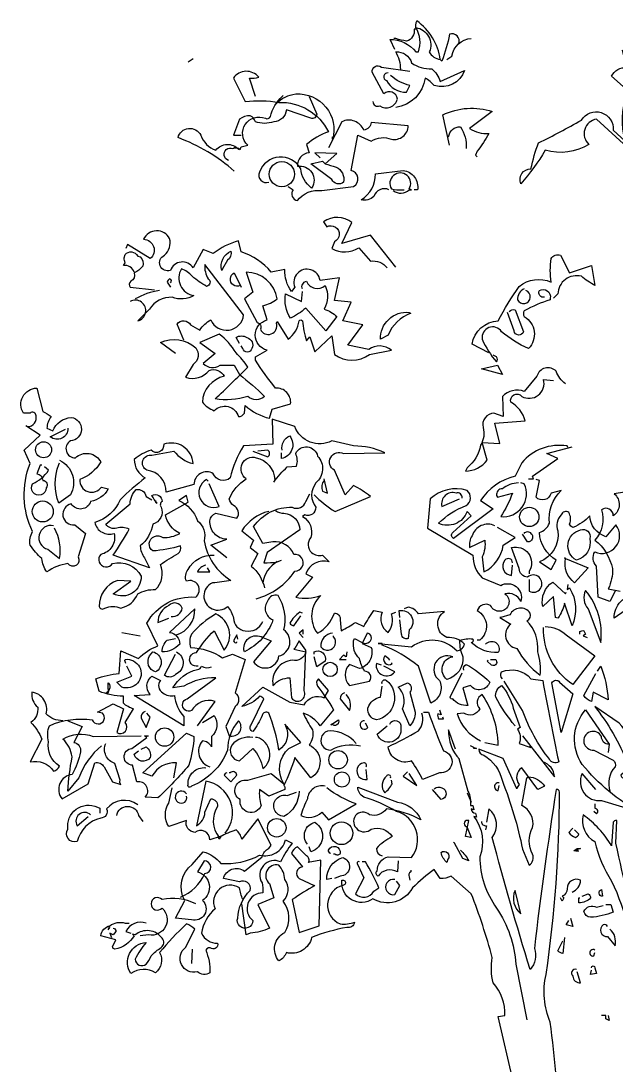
# Model space of a CAD drawing. Extents: x 41749 to 92598, y -24291 to 29432.
# Drawn here: x 80976.4 to 81150.6, y -23180.1 to -22874.3 of the extents above; entities that cross this region are included whole.
import ezdxf

# ---------------------------------------------------------------- set-up
doc = ezdxf.new("R2010")
doc.units = 0
doc.header["$MEASUREMENT"] = 0
doc.layers.get('0').update_dxf_attribs({"linetype": 'CONTINUOUS'})
doc.layers.add('SIVA', color=7, linetype='CONTINUOUS')

# ---------------------------------------------------------------- blocks, each defined once
blk = doc.blocks.new('agç2')
at = {"color": 0}
for points in [[(-9.861, 117.968), (-10.159, 118.625), (-10.219, 118.685, -0.240921), (-8.367, 117.789), (-8.187, 117.789, 0.236053), (-8.367, 119.522, -0.5), (-7.41, 117.789, 0.236053), (-6.633, 117.251, 0.211075), (-8.307, 120, 0.162277), (-8.367, 119.402), (-8.486, 119.402, -0.383194), (-9.024, 118.566, -0.056625), (-9.801, 118.745), (-9.92, 118.745)], [(-5.319, 118.386, 0.651581), (-5.976, 119.044, -0.045349), (-6.514, 117.131), (-6.633, 117.251)], [(7.231, 110.498), (4.482, 113.008, 0.636124), (3.944, 111.215, -0.212875), (0.837, 110.797, -0.040161), (-0.896, 108.406, -0.538727), (-0.179, 109.482, -0.038391), (0.359, 111.335, 0.023422), (3.406, 112.948, -0.778931), (5.677, 112.231), (6.514, 111.454, -0.14267), (6.633, 114.801), (7.231, 114.562), (5.558, 116.056, -0.349304), (6.633, 116.653), (6.335, 117.908), (8.964, 117.311, -0.186783), (10.04, 117.789), (9.263, 119.343), (8.367, 119.163), (8.008, 117.669)], [(-6.155, 117.251), (-5.797, 117.49, -0.365204), (-4.422, 118.745)], [(-9.442, 116.534, 0.143021), (-9.801, 117.789, -0.358047), (-8.665, 117.012, 0.172546), (-7.231, 116.594, -0.123093), (-6.633, 115.697), (-4.9, 116.474, -0.40274), (-7.052, 115.398, 0.082748), (-7.709, 115.936, -0.343094), (-9.801, 113.845)], [(-11.414, 114.263, 0.566177), (-10.936, 113.964, 0.534058), (-9.681, 114.442, 0.630219), (-10.637, 114.801), (-11.474, 116.355, -0.679398), (-10.817, 116.713), (-8.785, 116.414)], [(-19.781, 114.622), (-20.199, 115.936, 0.123093), (-19.542, 115.996, 0.499542), (-21.335, 115.936), (-20.498, 114.263, -0.074951), (-18.108, 114.203, -0.294968), (-14.582, 112.112, 0.096375), (-16.135, 111.215), (-15.956, 110.618, 0.398468), (-16.793, 109.661, -0.659393), (-15.777, 108.108, -0.217575), (-16.554, 109.482, 0.649521), (-19.482, 109.243, 0.661377), (-18.825, 108.526)], [(-10.339, 116.295, 0.926025), (-10.458, 115.757, 0.286789), (-9.024, 114.92), (-8.785, 115.398, -0.120178), (-10.159, 116.116)], [(-21.693, 110.08, -1.044418), (-21.394, 110.916, -0.323349), (-20.857, 110.857), (-20.797, 111.036), (-20.319, 111.155, -0.840088), (-19.064, 113.068, 0.4142), (-18.705, 113.187, -0.154678), (-17.869, 114.622), (-17.809, 114.681)], [(-15.956, 114.622), (-15.418, 113.367, -0.489075), (-15.837, 113.068), (-17.57, 113.665, -0.380188), (-18.466, 112.829, -0.181808), (-19.781, 112.829, 0.224854), (-20.139, 113.247, 0.162277), (-20.916, 113.008), (-21.335, 111.873), (-20.797, 111.873)], [(-18.108, 114.382), (-18.108, 114.203), (-18.108, 114.382), (-18.287, 114.143, -0.162277), (-16.912, 114.801, -0.516235), (-14.283, 111.574), (-14.283, 111.753)], [(-5.976, 111.155), (-6.454, 113.307, -0.198578), (-2.928, 113.546), (-4.542, 112.351, 0.173447), (-3.167, 111.992, -0.044205), (-4.004, 110.737), (-4.124, 110.438), (-4.004, 110.319)], [(-17.45, 108.227), (-17.092, 107.988, 0.54657), (-16.793, 107.211, -0.272095), (-15.06, 107.928), (-12.789, 108.227, 0.677032), (-12.968, 109.363), (-12.49, 111.873), (-11.534, 111.454, -0.248367), (-10.1, 111.574, 0.452606), (-8.904, 112.53), (-11.534, 112.769, -0.333328), (-12.072, 112.231, 0.430618), (-13.625, 112.829), (-14.582, 110.976)], [(-21.275, 109.303, 0.094757), (-25.279, 111.693, -0.699951), (-23.665, 111.873, 0.222214), (-22.59, 110.797, -0.480621), (-20.976, 110.857), (-20.916, 110.916)], [(-6.036, 111.753, -0.388977), (-5.199, 112.47, -0.162277), (-4.781, 110.916)], [(-14.821, 109.841, 0.021729), (-14.044, 109.602, -0.356949), (-13.506, 108.526, -0.482147), (-14.343, 108.705), (-15.837, 109.841), (-15, 110.02), (-14.821, 109.841)], [(-10.279, 107.988, 0.453766), (-11.355, 107.51, -0.265564), (-12.251, 107.271, 0.264557), (-11.235, 109.124), (-9.263, 109.363, -0.415939), (-8.247, 107.988), (-8.486, 107.988)], [(-9.98, 107.928, 0.366302), (-8.845, 107.988), (-8.665, 107.988), (-8.845, 108.048, 1.810471), (-10.1, 108.048, 0.099014), (-9.323, 107.988), (-9.203, 107.988)], [(-9.801, 102.49), (-11.594, 104.761), (-13.625, 104.163), (-12.908, 105.657, 0.323273), (-14.94, 105.717), (-14.701, 105.359, -1.034378), (-14.163, 104.283), (-14.343, 103.805, 0.280991), (-12.43, 103.865), (-11.594, 102.908, -0.26123), (-10.398, 102.43)], [(-25.458, 96.335), (-26.534, 97.112, -0.294098), (-24.024, 96.753, -0.441696), (-24.203, 95.558), (-24.741, 94.661, 0.332855), (-23.068, 95.139, -0.375732), (-21.992, 94.721, 0.339447), (-23.546, 92.869, 0.128281), (-22.709, 92.271, -0.578079), (-20.976, 91.853, 0.276978), (-20.558, 92.092), (-20.498, 92.629, 0.124008), (-18.765, 91.733), (-18.586, 92.39), (-17.271, 92.749, 0.463104), (-18.347, 93.884, -0.025284), (-19.781, 95.857), (-19.781, 96.096), (-18.944, 96.574, -0.779266), (-18.944, 98.725), (-19.243, 99.741, 0.118973), (-18.227, 100.219, 0.363647), (-20.438, 102.131), (-19.96, 100.697), (-20.558, 100.219), (-19.661, 98.546, -0.5), (-19.422, 98.068, 0.970154), (-18.287, 98.486), (-18.227, 98.606), (-17.45, 97.351, 0.208466), (-16.673, 98.665, -0.5), (-16.434, 98.665, 0.056854), (-16.135, 97.231), (-15.896, 97.53), (-15.538, 96.454), (-14.343, 97.59), (-14.163, 96.275, 0.333328), (-11.653, 96.275), (-10.1, 96.574, 0.334427), (-11.713, 96.633), (-13.207, 96.932), (-12.131, 98.367), (-13.566, 98.665), (-12.968, 99.98), (-14.163, 100.1), (-13.805, 101.713), (-15.179, 101.534, 1.125015), (-16.972, 101.056), (-17.211, 100.757, -0.162277), (-17.689, 102.311), (-18.645, 102.131, 0.14122), (-20.797, 103.566), (-20.976, 104.343, 0.106674), (-22.769, 103.446), (-23.486, 103.745), (-24.203, 102.43, 0.62291), (-25.817, 102.251, -0.972748), (-26.235, 103.327, 0.276978), (-25.876, 104.522, 0.613373), (-27.729, 104.462, -0.688248), (-27.251, 103.088), (-28.865, 104.104), (-28.984, 103.805)], [(-28.386, 102.131, 0.326447), (-29.163, 102.61), (-29.044, 102.789, -0.099014), (-29.104, 103.147), (-29.044, 103.386, -0.522827), (-28.147, 103.267), (-27.968, 103.207, -0.276978), (-27.789, 102.55, -0.123093), (-28.386, 102.072, -0.350769), (-28.625, 101.474, 0.4142), (-28.685, 101.056), (-26.952, 100.876)], [(-22.112, 102.371), (-22.171, 102.251, -0.369919), (-21.514, 103.625, -0.265564), (-21.753, 102.968), (-22.112, 102.371)], [(-3.167, 96.394), (-4.363, 96.992, -0.357925), (-2.51, 98.665, -0.02861), (-1.016, 101.116, -0.284912), (1.255, 101.414, -0.072906), (1.255, 103.088, -0.350769), (1.912, 103.327), (2.57, 102.072), (4.124, 102.61), (4.363, 101.175, -0.042465), (3.406, 101.833, 0.482147), (1.733, 100.578), (1.434, 100.279)], [(-24.861, 97.291), (-25.339, 98.426, -0.563461), (-24.382, 98.367), (-23.725, 98.008, -0.132751), (-22.948, 98.725, 0.770752), (-20.618, 99.084), (-23.367, 102.669, 0.176163), (-23.127, 101.653, -0.659393), (-23.247, 101.116, -0.051254), (-24.263, 101.833, 0.123093), (-25.04, 102.371, 0.535172), (-24.143, 100.458, -0.225418), (-25.697, 100.339, 0.260452), (-27.311, 99.502), (-28.147, 98.665, 1.152542), (-28.685, 100.04)], [(-20.857, 101.175, -1), (-21.275, 102.072), (-20.797, 101.056)], [(-25.817, 101.355, 0.618027), (-25.876, 101.653, 0.162277), (-26.056, 101.414), (-25.817, 101.056)], [(-16.434, 100.936, -0.480621), (-16.135, 101.474, 0.516449), (-14.821, 101.175, -0.249695), (-14.88, 99.502, -0.105927), (-13.984, 98.964), (-14.761, 97.948), (-16.195, 99.562, -0.054871), (-17.271, 98.845, -0.192581), (-17.629, 100.578), (-16.494, 100.04), (-16.434, 100.757)], [(-26.594, 100.817, 0.093063), (-28.327, 100.219)], [(0.777, 100.339, -0.618027), (0.418, 100.817, -0.649872), (1.195, 100.279), (1.195, 100.159, 0.048447), (-0.657, 99.382, 0.291199), (-0.657, 98.964, -0.493149), (-0.359, 96.693, -0.073044), (-2.271, 97.888, 0.819794), (-3.645, 97.351, 0.07692), (-2.629, 95.737, 0.333328), (-2.629, 96.096), (-2.869, 96.215)], [(-0.657, 100.936, 0.326447), (-1.135, 100.159, 1.475342), (-0.538, 100.817)], [(-8.785, 99.203), (-8.725, 99.203, 0.20787), (-10.339, 97.649), (-10.876, 97.351, -0.455139), (-8.845, 99.263), (-8.785, 99.203)], [(-1.733, 99.323, -0.302765), (-1.315, 99.442), (-0.717, 97.888, -0.816528), (-1.375, 97.948), (-1.853, 99.263)], [(-20.916, 94.841, -0.033035), (-19.124, 93.287, -0.399994), (-20.319, 93.287, -0.122452), (-22.649, 93.108, 0.012192), (-20.319, 95.378, 0.056335), (-21.155, 96.394, 0.100357), (-22.351, 97.709), (-23.725, 97.112), (-22.649, 96.335), (-23.486, 95.618, 0.349121), (-22.291, 95.498), (-21.275, 95.498), (-20.916, 94.841)], [(-20.916, 97.052), (-21.155, 97.47, -0.309357), (-20.378, 97.47, -0.468369), (-20.02, 96.693, -0.763794), (-20.677, 96.693), (-20.797, 96.873)], [(2.271, 94.183, -0.140045), (1.614, 95.08, 0.57489), (0.239, 94.721), (-0.657, 93.645, 0.29335), (-2.211, 93.287), (-2.151, 91.853), (-2.809, 92.092, 0.477875), (-3.586, 91.076, -0.21463), (-3.765, 89.821, -0.178345), (-4.721, 88.207), (-4.841, 87.968, 0.217789), (-3.287, 88.745), (-3.645, 90), (-2.39, 89.94), (-2.749, 91.375), (-0.598, 91.554, 0.213028), (-1.614, 92.869, -0.817993), (-0.837, 93.287, 0.658905), (0.717, 94.482), (1.434, 94.422)], [(-35.976, 91.135, 0.475967), (-35.378, 91.912, 0.663971), (-35.797, 92.092), (-36.275, 92.092, -0.578598), (-35.319, 93.884), (-34.9, 92.211, -0.062256), (-34.303, 91.853, 0.15036), (-34.602, 91.016), (-34.183, 90.837, -0.28447), (-32.869, 91.793, -0.892212), (-32.928, 90.12, 0.789642), (-32.57, 88.924, -0.497391), (-30.777, 88.625, -0.176483), (-32.271, 87.371, 0.748825), (-30.717, 86.833), (-30.239, 86.713, -0.225281), (-31.494, 85.817, -0.647598), (-32.869, 85.637, 0.955292), (-32.629, 84.143), (-31.853, 83.546), (-32.39, 81.873, -1), (-33.108, 81.394, 0.125122), (-34.602, 80.797, -0.137939), (-34.96, 81.753, -0.062256), (-35.797, 82.709, -0.18132), (-35.618, 83.665, -0.210037), (-35.797, 88.506), (-36.215, 89.462), (-35.08, 90.538), (-36.096, 91.195)], [(-15.598, 86.295, 0.068298), (-14.104, 85.1), (-11.594, 86.175, 0.035156), (-12.789, 86.952), (-13.386, 86.295), (-14.163, 88.028, -0.984375), (-13.506, 89.223), (-10.578, 89.283, 0.108856), (-12.789, 89.761), (-14.343, 90.12, -0.448303), (-16.972, 91.135), (-18.586, 91.673), (-18.526, 89.88), (-20.618, 89.761, 0.080551), (-21.574, 87.49, -0.524551), (-22.769, 87.789, 0.59317), (-24.143, 87.012), (-26.116, 86.474, 0.390503), (-27.49, 88.028, -0.868866), (-27.131, 89.104), (-25.578, 89.402, 0.173203), (-24.203, 88.506, 0.499069), (-26.295, 89.88, -0.72995), (-27.191, 89.462, 0.115616), (-28.386, 88.805, 0.276978), (-27.61, 87.49, 0.033035), (-29.402, 85.936, -0.228363), (-31.195, 84.323, 0.456192), (-29.821, 83.546, -0.433426), (-30.777, 82.052, 1.078903), (-29.94, 81.394, -0.36409), (-27.908, 80.498, -0.580322), (-29.88, 79.243), (-28.625, 80.139), (-29.582, 80.199, 0.321106), (-30.896, 78.347, 0.566177), (-30.478, 78.227, -0.211075), (-29.343, 78.227, 0.243835), (-28.147, 79.243, -0.145935), (-26.892, 79.542, 0.321701), (-26.534, 81.335, -0.013153), (-25.279, 82.112, 0.333328), (-25.1, 82.649, -0.053406), (-27.072, 82.291, -1.029831), (-26.355, 83.247, 0.141342), (-25.159, 83.546, -0.23027), (-26.175, 84.861), (-24.562, 85.757), (-24.681, 86.235), (-25.219, 85.876, -0.215332), (-23.904, 84.442, -0.302765), (-23.426, 83.008, 0.214661), (-21.514, 80.199, -0.032745), (-22.829, 80.02, 1.185196), (-21.753, 78.347, -0.115112), (-21.335, 77.51, 0.379791), (-20.498, 76.614, 0.362045), (-19.243, 77.271)], [(-33.108, 91.016, -0.637756), (-34.363, 90.418), (-33.287, 90.956)], [(-17.869, 89.462, -0.350769), (-17.331, 90.478, -0.561172), (-17.928, 88.865), (-17.928, 89.283)], [(-21.813, 81.813), (-22.948, 82.709), (-21.813, 83.127, -0.43013), (-23.008, 84.442, -0.263626), (-22.59, 84.98), (-21.096, 84.622, 0.489075), (-21.335, 85.518, -0.178345), (-21.633, 85.996, -0.14975), (-20.438, 87.43, -0.856918), (-19.721, 88.924, -0.338852), (-18.406, 87.371), (-18.466, 87.191, -0.055374), (-17.51, 88.267), (-16.853, 88.327, 0.195877), (-16.912, 89.223, -0.724503), (-15.359, 89.044, -0.43483), (-15.478, 87.131, 0.345184), (-15.478, 85.398, -0.544022), (-16.255, 84.861), (-16.434, 84.741, -0.362045), (-15.837, 83.247, 0.396576), (-15.777, 82.171, 0.236053), (-15, 81.992), (-14.522, 81.514, 0.401123), (-16.195, 80.677), (-15.717, 80.438), (-16.912, 79.004, 0.137604), (-15.12, 79.124, 0.396027), (-15.359, 76.434, 0.180374), (-14.163, 77.869, -0.463791), (-13.745, 77.39), (-13.685, 76.614, 0.051575), (-12.669, 77.211), (-12.072, 76.912, -0.023788), (-11.355, 78.048), (-10.757, 77.928, 0.368179), (-10.339, 76.494, 0.264557), (-10.1, 77.809), (-9.801, 77.928)], [(-19.96, 89.402), (-18.884, 88.984, 0.5), (-18.884, 89.462), (-19.602, 89.402)], [(2.45, 89.641), (2.39, 89.761, 0.262833), (-0.837, 88.566), (-1.315, 87.61, 0.194489), (-3.765, 85.876), (-2.869, 85.279), (-5.677, 83.187, -0.535172), (-5.737, 83.606), (-4.422, 84.801), (-4.721, 85.1, -0.445358), (-6.753, 84.263, -0.112671), (-4.781, 85.518, 0.498764), (-4.721, 86.594, 0.269211), (-7.351, 85.996), (-7.53, 83.904), (-4.303, 81.992, 0.212448), (-3.645, 80.378), (-2.331, 79.841, -0.669449), (-0.896, 78.705, 0.362045), (-2.032, 79.243, -1.319412), (-3.048, 78.406, 0.480621), (-4.004, 78.048, -0.538818), (-3.825, 75.956), (-4.004, 75.956)], [(-33.705, 88.745, -0.432632), (-32.928, 86.295), (-33.765, 85.697, -0.173904), (-33.765, 88.446), (-33.705, 88.566)], [(-34.96, 88.386), (-35.08, 88.386), (-35.319, 87.789, -0.38205), (-34.9, 87.311, -0.618027), (-34.661, 86.773, -1.341293), (-35.618, 87.072, 0.132751), (-34.482, 88.028), (-34.781, 88.267)], [(-23.127, 87.251), (-23.247, 87.371, 0.940445), (-22.351, 85.458), (-23.068, 87.072)], [(-14.88, 87.311, 0.292984), (-15, 86.534), (-14.641, 86.414), (-14.88, 87.43)], [(-1.076, 87.131, 0.162277), (-2.211, 86.713, 0.463791), (-2.629, 86.235), (-2.57, 86.116), (-1.494, 86.414, -0.058853), (-2.331, 84.741, 0.588898), (-0.657, 87.072), (-0.896, 87.131)], [(5.797, 79.422), (5.438, 78.705), (4.602, 79.004), (4.482, 81.215, -0.355026), (4.363, 82.231, 0.788391), (5.857, 84.143), (5.139, 83.307, -0.312881), (4.004, 84.801, -0.116058), (2.809, 83.964, -0.265564), (2.57, 84.203, 0.226822), (2.51, 85.04, 0.49527), (1.972, 84.861, 0.295303), (1.733, 83.725, -0.346893), (0.418, 81.514), (1.255, 80.976), (1.614, 81.633, -0.244461), (0.418, 83.606, 0.215332), (1.135, 84.263, -0.236053), (1.972, 86.594), (1.255, 86.414, -0.59729), (0.179, 86.116), (0.418, 87.311), (0.179, 87.371)], [(-26.892, 85.876), (-26.892, 85.757), (-26.773, 85.697, -0.051575), (-27.131, 86.235, -0.580322), (-26.414, 85.817, 0.442368), (-26.474, 85.398, -0.445358), (-27.072, 84.203, -0.177689), (-27.968, 82.649, 0.15036), (-27.669, 81.813), (-27.311, 81.096), (-29.88, 81.992, 0.019806), (-28.745, 83.845, 0.195877), (-29.641, 83.904, -0.32045), (-30.418, 84.203), (-28.685, 85.637, -0.171616), (-28.267, 86.653, -0.427887), (-27.55, 86.175), (-27.131, 85.936)], [(-19.721, 78.884, 0.179703), (-16.972, 80.857, 1.048752), (-17.032, 82.052, 0.319077), (-18.526, 82.948), (-19.243, 82.829), (-19.9, 84.024, -0.261322), (-17.151, 85.398, 0.45993), (-16.195, 85.817), (-15.896, 86.355)], [(-5.08, 86.056, 0.541687), (-5.498, 86.414, 0.576218), (-6.514, 85.458), (-5.259, 85.996)], [(12.49, 81.454, -0.149368), (13.028, 82.59, 0.589905), (11.713, 83.606), (11.594, 83.964, 0.490158), (10.279, 83.187, -1.060547), (9.801, 84.263, 0.776093), (10.219, 85.697, 0.142365), (8.008, 84.681), (7.47, 85.398), (7.948, 86.713), (5.737, 86.355, -0.50354), (5.677, 84.801, 0.628937), (4.841, 85.219, -0.265564), (4.363, 83.068, -0.169571), (5.618, 81.036, -0.119873), (5.319, 79.602), (6.155, 79.422)], [(-18.825, 85.1, 0.203552), (-20.737, 83.725), (-19.9, 83.068), (-20.139, 82.53), (-19.602, 82.112), (-20.08, 81.215, -0.169113), (-19.124, 79.661)], [(-18.347, 85.159, 0.15036), (-17.749, 84.98, -0.384125), (-16.614, 83.785), (-18.944, 82.171), (-19.183, 81.454, 0.045349), (-18.227, 81.514), (-17.928, 81.633)], [(-34.124, 84.084, 0.975662), (-34.542, 82.41), (-33.705, 81.753, 0.17128), (-34.064, 83.904)], [(-2.749, 84.084, 0.456619), (-4.363, 83.367, 0.205246), (-4.542, 82.53), (-3.466, 83.068, -0.146759), (-3.645, 81.873), (-3.526, 80.797, 0.245285), (-2.151, 82.709), (-1.315, 83.247), (-2.57, 83.964)], [(7.769, 53.845, -0.014694), (5.857, 61.494), (5.916, 63.108, 0.4142), (5.677, 62.988), (5.558, 61.315, 0.101822), (3.526, 63.526, 0.33992), (4.363, 61.614, 0.085938), (5.558, 58.805, -0.100525), (7.231, 51.932, -0.35463)], [(1.853, 41.116, 0.021927), (1.195, 48.765, -0.158203), (0.896, 52.171, 0.03566), (1.853, 65.139, 0.4142), (1.614, 65.319, 0.009659), (0.06, 54.024, -0.276978), (-0.239, 52.53, -0.010941), (-2.928, 61.912, 0.406937), (-3.167, 63.944), (-3.347, 62.988)], [(-0.657, 83.546, -0.5), (-0.179, 83.546, -0.582718), (-0.299, 82.948), (-0.418, 82.948), (-0.777, 83.486)], [(3.347, 83.785, -0.630219), (4.004, 83.187, -0.40654), (3.048, 81.633, -0.689621), (3.347, 83.785)], [(-0.299, 80.259), (-0.299, 79.422, 1.877945), (-0.418, 80.438, -0.4142), (-1.016, 81.036), (-1.554, 82.53, -0.674286), (-0.299, 80.857), (-0.299, 80.677)], [(-33.466, 70.219, -0.206955), (-34.661, 70.697, 0.457672), (-35.677, 72.251, 0.243301), (-35.259, 71.175, -0.282349), (-35.737, 70.1, -0.081024), (-34.96, 68.904), (-35.797, 67.291, -0.303375), (-34.124, 66.633, 0.224854), (-33.705, 66.992, -0.311218), (-34.482, 68.725, -0.155243), (-34.422, 69.861, -0.142853), (-31.375, 70.279, 1.280762), (-30.657, 70.757), (-31.016, 70.817), (-29.88, 71.414), (-29.163, 71.056), (-29.641, 69.382, 0.904984), (-29.044, 70.1), (-28.446, 71.056, -0.135742), (-29.163, 71.474), (-29.163, 71.952, -0.08728), (-30.896, 72.311), (-31.135, 73.207, -0.068298), (-29.462, 73.566), (-29.343, 75.179), (-28.088, 74.641, -0.111496), (-26.713, 75.538), (-27.49, 77.151, -0.299683), (-24.024, 79.004, 0.876053), (-24.681, 80.139, -0.268112), (-24.562, 80.976, -0.290573), (-22.709, 81.992)], [(-1.494, 81.454, 0.741867), (-2.032, 81.633, 0.6409), (-1.554, 80.558), (-1.494, 81.275)], [(2.271, 81.753), (3.884, 81.096), (2.928, 80.02, -0.284134), (2.271, 81.753), (2.211, 81.813), (2.271, 81.753)], [(-23.307, 81.275, 0.25296), (-23.904, 80.797), (-23.008, 80.797), (-23.187, 81.096)], [(-18.287, 81.574), (-18.227, 81.514, 0.247803), (-19.243, 80.02)], [(2.45, 79.9), (2.39, 79.542), (2.57, 79.661, -0.242218), (2.749, 76.972), (2.211, 78.586, -0.092926), (1.733, 77.51), (1.554, 77.57), (1.434, 79.064), (0.657, 78.347, -0.309006), (1.375, 80.08), (2.271, 79.243), (2.331, 79.363)], [(-19.243, 76.135), (-18.645, 75.896), (-19.9, 74.402, 0.693726), (-18.108, 74.821, 0.640244), (-17.749, 76.673, 0.209961), (-18.167, 79.124, 0.4142), (-18.884, 78.765, 0.502121), (-18.526, 77.39, -0.199463), (-20.558, 75.12, -0.690872), (-19.243, 76.135)], [(3.705, 79.482, 0.305054), (3.884, 78.167), (4.781, 75.777, 0.208984), (3.705, 79.482)], [(6.873, 78.167), (6.753, 78.108), (6.873, 78.108), (6.873, 77.749, 0.099014), (6.514, 78.048), (5.737, 77.51, -0.428558), (7.41, 79.183, -0.211655), (6.873, 78.167)], [(-25.757, 77.629, 0.403595), (-24.98, 78.227, 0.566177), (-25.936, 78.406, 0.2939), (-26.713, 77.211), (-25.936, 77.51)], [(-25.398, 76.315, 0.335266), (-24.084, 78.167), (-25.876, 76.494, -0.380188), (-25.159, 75.657, -0.218826), (-26.414, 75.12, -0.173203), (-26.056, 75.956), (-25.458, 76.076)], [(-3.406, 75.657, -0.923187), (-2.51, 75.06, -0.205933), (-4.422, 75.777, 0.618027), (-4.303, 76.016, 0.123093), (-5.259, 75.896, 0.111496), (-5.02, 74.761, -0.361099), (-6.155, 73.147, -0.656662), (-5.737, 74.761, 0.887543), (-6.693, 73.088, -0.427811), (-7.291, 71.474), (-8.187, 74.104, 0.077148), (-10.757, 75.598), (-10.757, 75.717), (-11.056, 75.717), (-8.665, 75.478, -0.386002), (-5.438, 75.179, 0.310577), (-4.9, 75.657, 0.21463), (-6.155, 76.135, -0.608597), (-6.335, 77.988), (-8.187, 77.809, 0.236053), (-8.904, 78.287), (-9.203, 78.167)], [(-9.502, 77.57), (-9.562, 78.048, -0.775711), (-8.845, 76.673), (-8.904, 76.076, -0.566177), (-9.382, 76.375), (-9.502, 77.39)], [(-2.331, 77.57), (-2.39, 77.57), (-1.614, 77.092, 0.643906), (-1.195, 75.359, 0.101837), (0.478, 73.446, 0.105927), (0.299, 75.12, 0.22554), (-0.478, 77.331, 0.4142), (-0.239, 77.869, 0.580322), (-1.673, 77.749), (-2.331, 77.57)], [(-23.845, 74.104, -1.144211), (-23.964, 75.06, -0.070038), (-22.709, 76.614), (-21.992, 75.239, 0.501633), (-22.59, 77.809, 0.085571), (-24.323, 76.375, 0.186783), (-24.382, 75.418, -0.14386), (-22.112, 74.701), (-21.394, 74.94), (-20.498, 74.582), (-21.215, 72.191, -0.506302), (-21.215, 71.235), (-21.873, 69.801), (-21.633, 69.143, 0.762985), (-20.976, 70.219, 0.185364), (-21.753, 68.127, -0.20929), (-24.323, 65.558, -1), (-24.562, 65.677, -0.463791), (-23.307, 66.873)], [(-16.434, 77.869), (-16.614, 77.928, 0.132751), (-17.331, 77.151, 0.236053), (-17.032, 76.972), (-16.554, 77.689)], [(0.837, 76.912, -0.195694), (2.331, 76.315), (4.363, 74.821), (2.809, 72.789, -0.258652), (0.717, 76.853)], [(3.287, 76.375), (3.287, 76.554, -0.236053), (3.586, 76.614), (3.705, 76.375), (3.526, 76.255), (3.825, 76.135)], [(-21.036, 76.016), (-21.096, 76.315), (-21.335, 75.896, 0.4142), (-21.096, 75.777), (-21.096, 75.837)], [(-16.972, 75.359), (-17.032, 75.299), (-16.195, 75.12, -0.422256), (-17.151, 74.522, 0.445663), (-18.526, 72.729, -0.209656), (-17.331, 73.267), (-17.211, 71.833, 0.945984), (-16.315, 72.371), (-16.195, 75.239), (-16.673, 75.896), (-16.972, 75.359)], [(-14.283, 76.434, 0.437042), (-15.12, 75.478, 1.073196), (-14.223, 76.195), (-14.223, 76.255)], [(-12.191, 75.777, 0.323349), (-11.653, 75.837, 0.697281), (-11.833, 76.434), (-12.191, 75.717), (-11.534, 75.418, -0.421158), (-12.371, 73.924), (-13.088, 74.223, 0.400543), (-13.088, 72.729), (-11.653, 73.028, 0.60791), (-12.012, 73.745, -0.092926), (-12.371, 74.641, -0.257919), (-12.789, 75.896), (-12.729, 76.076), (-12.191, 75.777)], [(-27.072, 75.12, -0.701004), (-26.892, 73.685, -0.468369), (-27.311, 74.821), (-27.072, 75.12)], [(-25.398, 75.12, -0.632828), (-25.458, 73.506, -0.388977), (-26.235, 73.446), (-25.458, 74.94)], [(-15.598, 74.94), (-15.598, 75.12, -0.669312), (-14.821, 74.462), (-15.418, 74.044), (-15.598, 74.761)], [(-28.984, 74.283, -0.236053), (-29.044, 74.582, -1.2724), (-29.283, 72.61), (-29.641, 72.968), (-28.566, 73.386), (-28.924, 74.104)], [(-10.219, 74.522, 0.099014), (-10.578, 74.821, 0.895035), (-10.04, 74.283), (-10.1, 74.343)], [(-3.048, 74.582), (-2.689, 74.582, -0.236053), (-2.629, 74.283, -0.4142), (-2.988, 74.163), (-3.287, 74.462), (-3.227, 74.522)], [(-23.904, 69.861), (-22.649, 71.594, 0.345856), (-24.323, 70.936, -1.086792), (-24.622, 71.773), (-22.59, 73.267, 0.147873), (-24.861, 72.669), (-25.637, 72.55, -0.205246), (-23.904, 73.865, 0.343094), (-23.606, 74.104, 0.248367), (-22.888, 74.044)], [(-10.817, 74.163), (-11.175, 74.283, 0.784103), (-9.861, 73.685), (-10.637, 74.104)], [(-4.96, 73.805, -0.4142), (-4.781, 74.223, -0.068741), (-3.108, 72.968, -0.613083), (-4.482, 72.729), (-5.02, 72.55), (-4.661, 71.295, -0.248093), (-5.737, 71.773, -0.618027), (-5.916, 71.892), (-5.08, 73.625)], [(-2.211, 73.207, -0.369919), (-2.271, 73.685, -0.322647), (-0.179, 73.207), (0.657, 73.088, 0.00798), (1.793, 67.291, -0.4142), (1.135, 67.47, -0.077515), (-0.777, 70.936), (-2.092, 73.028)], [(4.542, 73.745), (4.781, 74.104, -0.071396), (5.319, 71.713), (4.243, 72.251), (4.124, 71.594, -0.236053), (3.586, 72.012), (4.422, 73.566)], [(-30.179, 72.43), (-30.299, 72.131), (-30.359, 72.251, 0.618027), (-30.239, 72.49), (-30.239, 72.908, -0.369919), (-30.179, 72.43)], [(-28.386, 72.012), (-27.251, 72.072, -0.451447), (-27.131, 73.386), (-26.534, 73.088, 0.461777), (-26.355, 72.191, 0.236053), (-25.518, 72.012, 0.176865), (-24.861, 70.518), (-24.861, 69.861), (-28.386, 72.012)], [(-17.629, 69.861, -0.38205), (-18.108, 68.127, 0.053894), (-18.825, 70.757, 0.566177), (-19.303, 70.578, -0.062256), (-19.96, 69.442, -0.535172), (-20.08, 69.92), (-19.183, 71.773, 0.236053), (-19.482, 71.952, -0.164429), (-20.737, 71.235), (-19.243, 72.61), (-17.331, 71.534), (-16.315, 71.355, -0.400864), (-14.88, 71.833), (-14.582, 72.371), (-15.299, 73.207, 0.343094), (-15.359, 72.669, -0.040558), (-14.223, 70.996), (-15.179, 69.861, 0.162277), (-16.375, 70.757, 0.038391), (-15.717, 69.562, -0.212204), (-15.956, 68.486, -0.615097), (-15.837, 66.155), (-16.972, 67.59, -0.03656), (-17.749, 65.618, -0.236053), (-17.689, 65.319), (-18.825, 64.841), (-19.482, 65.319, 0.109772), (-19.363, 64.183, -0.906464), (-20.857, 64.602, -0.872879), (-20.319, 65.976), (-18.645, 66.454), (-17.749, 65.737, -0.380005), (-17.39, 68.247), (-16.554, 68.665), (-17.689, 69.98)], [(-10.757, 72.849, -0.780762), (-10.458, 73.088, -0.63501), (-11.175, 70.279, -0.403961), (-11.773, 71.116, -0.290024), (-10.876, 71.892), (-10.757, 72.669)], [(-8.785, 69.861), (-9.323, 71.056, 0.335037), (-9.622, 72.61), (-8.964, 72.908, -0.5), (-8.785, 72.251), (-8.426, 70.817, -0.220596), (-8.785, 69.861)], [(1.972, 69.382), (1.315, 72.908, -0.561981), (1.853, 72.968), (2.809, 72.131), (1.972, 69.382)], [(-13.446, 72.191, 0.355026), (-13.745, 71.773), (-13.088, 70.936, 0.313034), (-13.327, 72.072)], [(-3.466, 68.665), (-2.51, 68.486, 0.145935), (-3.645, 72.072, 0.523941), (-3.825, 71.056, -0.45993), (-4.96, 70.757), (-5.438, 70.697, 0.199142), (-3.765, 68.785)], [(-1.315, 69.861, -0.047333), (-2.689, 71.892, -0.291199), (-2.271, 72.729, -0.104111), (-1.434, 71.116), (-0.956, 69.741), (-1.135, 69.622, -0.257767), (-1.016, 68.606), (-0.179, 68.307), (-0.299, 68.367)], [(-27.61, 70.876, 0.38205), (-27.908, 70.398), (-27.55, 69.741), (-27.251, 70.458), (-27.49, 70.757)], [(-23.546, 70.1), (-22.709, 70.578, -0.359619), (-22.888, 69.084), (-22.888, 68.367, 0.236053), (-23.546, 68.785, 0.533035), (-23.008, 66.932)], [(-7.829, 70.817), (-7.47, 70.817, 0.014771), (-6.394, 68.068, -0.94693), (-6.693, 66.514), (-7.888, 66.036, 0.033691), (-8.665, 67.351, -0.489075), (-10.339, 68.367, 0.024368), (-8.187, 69.502, 0.28447), (-7.948, 70.757)], [(-6.693, 70.996), (-6.574, 70.637), (-6.813, 70.697, 0.162277), (-6.753, 70.339), (-6.394, 70.339), (-6.454, 70.458)], [(4.422, 65.319), (3.466, 66.454, 0.598862), (4.841, 64.542), (7.59, 63.705, -0.099014), (3.466, 67.112, -0.340195), (3.705, 70.996), (5.378, 68.546), (5.319, 67.948)], [(4.482, 71.056, -0.076447), (6.813, 66.873), (6.215, 66.335, 0.704712), (6.574, 66.215, -0.30159), (7.888, 66.394), (9.084, 62.092, 0.21463), (9.801, 61.793), (8.845, 66.394), (8.665, 65.558, -0.445358), (7.709, 66.155, 0.17659), (6.096, 70.04), (4.363, 71.235), (4.482, 71.056)], [(-33.108, 70.219), (-32.092, 69.801), (-32.689, 68.665, -0.4142), (-32.211, 68.008, -0.077194), (-32.809, 66.394, 0.59314), (-33.526, 64.661), (-31.673, 65.737), (-31.195, 67.231, -0.333328), (-30.538, 66.932), (-29.94, 65.857), (-29.343, 65.677, -0.236053), (-29.402, 65.976), (-29.761, 67.171, -0.442368), (-30.418, 68.606)], [(-14.343, 69.98), (-14.402, 69.92), (-13.865, 70.279, -0.854492), (-14.343, 69.98)], [(-12.012, 70.219, 1.704361), (-11.773, 69.741), (-11.952, 70.04)], [(-10.219, 69.98, -0.909286), (-9.442, 69.741, -0.934128), (-11.116, 69.263), (-10.398, 69.861)], [(-30.717, 68.426, 0.137131), (-32.331, 66.155), (-33.108, 65.199, -0.032974), (-32.809, 67.649, 0.170273), (-33.466, 68.904, -0.248367), (-31.315, 69.084), (-27.908, 69.143)], [(-25.578, 66.155), (-25.398, 67.231, 0.282669), (-27.131, 66.275), (-27.789, 66.514), (-24.681, 69.323), (-24.143, 69.084, -0.057053), (-24.502, 67.052, -0.026291), (-26.713, 64.721), (-27.61, 64.781, 0.738571), (-28.207, 65.857), (-28.506, 67.052, -0.953979), (-28.566, 68.247), (-27.49, 69.024), (-27.669, 69.143), (-27.371, 69.143)], [(-12.61, 68.606, 0.204559), (-14.462, 69.502, 1.007538), (-14.402, 68.127, -0.199997), (-12.311, 68.426)], [(-5.558, 68.187), (-6.036, 69.562, 0.203735), (-5.259, 67.47), (-5.319, 67.53), (-4.661, 65.199, -0.146759), (-4.482, 64.183), (-4.303, 64.183), (-4.243, 63.884), (-4.422, 63.944, 0.4142), (-4.124, 63.645), (-4.064, 63.347), (-4.243, 63.406, -0.265564), (-3.825, 60.538, 0.153046), (-2.629, 56.892, -0.133911), (-1.255, 52.888), (-0.478, 48.944)], [(-0.777, 69.143), (0.657, 67.291), (1.494, 66.215, 0.315536), (0.657, 67.291)], [(5.378, 68.546, -0.449051), (4.841, 69.084, 1.901016), (4.303, 68.127), (5.677, 67.41, -0.302765), (5.797, 66.932, 0.271484), (5.438, 65.199)], [(-27.908, 68.187), (-27.55, 68.367, -0.282349), (-27.251, 67.59, -0.636856), (-28.386, 67.829), (-28.088, 68.068)], [(-19.96, 69.024, 0.261322), (-21.454, 68.486, 0.537704), (-20.916, 67.351), (-19.96, 68.247, -0.134644), (-19.243, 66.813, 0.615494), (-19.661, 69.024), (-19.781, 69.024)], [(-0.359, 66.215, -0.262878), (0.777, 65.558), (0.299, 65.319), (-0.837, 66.873, 0.441696), (-1.016, 65.677, 0.062256), (-1.195, 65.378), (-2.151, 67.53), (-3.884, 68.187, 0.4142), (-3.526, 67.769, -0.20488), (-2.211, 65.916, -0.042053), (-0.777, 61.076), (-0.299, 59.94, 0.350769), (-0.06, 60.717, -0.250916), (-0.06, 62.629, 0.347351), (-0.837, 64.183), (-0.478, 66.155), (-0.359, 66.215)], [(-11.892, 66.932, 0.535172), (-12.072, 67.231, 1), (-11.833, 66.036), (-11.892, 66.753)], [(-21.813, 66.514, 0.333328), (-21.992, 66.335), (-21.514, 65.857), (-21.096, 66.335, 0.630219), (-21.574, 66.514), (-21.633, 66.514)], [(-10.159, 66.155, 0.926025), (-10.458, 66.275, 0.396576), (-10.578, 65.08, 0.099014), (-10.04, 65.737), (-10.1, 65.976)], [(-25.1, 57.669, 0.193268), (-23.367, 59.343, 1), (-23.426, 60.239), (-23.904, 59.462, -0.647644), (-23.546, 57.43, -0.795288), (-24.323, 56.056), (-25.458, 56.175), (-24.801, 57.43, -0.37175), (-24.263, 60), (-23.486, 60.896, -0.154297), (-22.231, 60.06, 0.143036), (-19.482, 60.657, 0.416412), (-17.629, 61.733), (-17.151, 61.494, 0.064804), (-17.988, 60.179, 0.7435), (-19.303, 58.685, -0.07106), (-19.243, 57.968, 0.711472), (-19.96, 55.996, -1.156403), (-21.036, 56.175, -0.187744), (-20.139, 58.147, 0.647598), (-20.916, 58.745), (-22.052, 58.984, -0.524124), (-20.558, 59.522), (-19.303, 60.538, -0.219635), (-18.825, 61.135), (-18.645, 61.375), (-19.602, 63.227), (-20.737, 61.793, 0.158417), (-21.155, 62.45, 0.01886), (-22.291, 61.972), (-23.008, 61.733, 0.622437), (-24.084, 62.271, -0.457672), (-24.681, 63.108), (-25.936, 62.689, -0.285706), (-25.936, 64.363), (-25.697, 65.438)], [(-21.932, 62.211, 0.578384), (-23.307, 65.916), (-23.964, 62.749, 0.269913), (-23.367, 63.705), (-22.948, 64.661, -0.455139), (-22.47, 64.124, 0.328934), (-22.351, 61.912)], [(-14.821, 65.558, 0.462555), (-16.076, 64.661, 0.034729), (-16.554, 63.466, 0.307983), (-15.06, 63.705), (-14.582, 63.167), (-12.61, 64.303, -0.078186), (-14.701, 65.438)], [(-9.622, 60.239), (-9.681, 59.462, 0.383194), (-11.056, 59.163, -0.566177), (-11.116, 59.522, -0.347336), (-10.339, 60.538), (-8.665, 60.478, 0.522125), (-9.741, 63.765, 0.062256), (-12.072, 64.781, -0.259125), (-12.49, 65.498), (-9.681, 64.422, -0.262924), (-8.008, 63.167, 0.097885), (-10.458, 63.944, -0.315216), (-11.653, 63.526, 0.4142), (-12.669, 63.466, 0.882782), (-11.534, 62.51, -0.333328), (-10.04, 61.972, 0.076187), (-11.175, 61.135, 0.369919), (-10.757, 60.598)], [(-7.052, 65.378, -0.343094), (-6.514, 65.438, -0.795502), (-6.574, 64.602), (-7.171, 65.319)], [(-2.45, 65.797, 0.632828), (-2.749, 65.438, 0.4142), (-2.51, 65.259), (-2.45, 65.618)], [(-24.681, 65.02, 2.427765), (-24.801, 64.422, 0.302765), (-24.681, 64.841)], [(-16.673, 65.199, -0.276978), (-17.749, 63.406, -1.112411), (-17.51, 64.9), (-16.853, 65.139)], [(-28.147, 64.243, 0.401978), (-30.359, 63.944, -0.535172), (-30.777, 63.287, 0.285706), (-32.45, 61.614, -0.700424), (-33.108, 62.51, -0.60141), (-31.016, 64.064), (-30.837, 64.004), (-30.837, 63.645)], [(-29.641, 63.466, -0.849075), (-28.088, 63.466), (-27.789, 63.048)], [(4.363, 64.303), (4.363, 64.004, -0.566177), (4.482, 63.586), (4.303, 63.765)], [(-31.494, 63.526, 0.873947), (-32.45, 62.749), (-31.673, 63.406)], [(-16.076, 61.434, -0.563461), (-15.538, 62.988, -0.649872), (-15.837, 60.896), (-15.956, 61.255)], [(-4.721, 62.629), (-4.422, 61.912), (-4.841, 61.972), (-4.602, 63.108, 1), (-4.781, 62.689), (-4.721, 62.629)], [(-3.705, 63.048, 0.45993), (-3.347, 62.749), (-3.406, 62.45)], [(2.809, 62.57), (2.51, 62.271, 0.162277), (2.988, 61.912, 0.265564), (3.227, 62.151), (2.928, 62.45)], [(-15.598, 58.506), (-15.538, 58.506, 0.023788), (-17.151, 57.49), (-16.673, 55.159), (-15.239, 55.637), (-15.12, 60.299), (-16.016, 60.12, 0.45993), (-16.135, 60.598), (-16.793, 61.255, 0.219635), (-17.211, 60.777), (-16.434, 59.821, 0.677032), (-16.673, 58.984), (-15.598, 58.506)], [(-14.402, 60.777, -0.4142), (-14.582, 61.016, -0.868622), (-13.745, 60.777, -0.489075), (-14.104, 60.717), (-14.223, 60.717)], [(-6.155, 60.12, -0.135742), (-6.574, 60.837, -0.947861), (-6.096, 60.359), (-6.155, 60.12)], [(-5.199, 61.016, -0.089432), (-4.602, 60.239), (-5.02, 60.418), (-5.618, 61.494), (-5.677, 61.554)], [(-14.343, 58.984), (-14.701, 58.924, -0.352295), (-13.566, 60.478, -0.860382), (-13.745, 59.163), (-14.163, 58.984)], [(-12.371, 60.179, 0.618027), (-12.55, 60.06), (-12.072, 59.044), (-12.669, 57.908, 0.492645), (-11.355, 58.088), (-10.996, 58.327, 0.039658), (-11.952, 60.179), (-12.191, 60.179)], [(-1.434, 44.582), (-2.51, 49.183), (-2.032, 49.243, 0.190186), (-2.869, 51.574, -0.102509), (-2.928, 53.367, 0.027542), (-4.422, 57.908), (-5.857, 59.163, -0.128769), (-6.633, 58.984), (-7.052, 59.641, 0.037994), (-8.606, 58.327, -0.432571), (-11.414, 57.55, -0.653381), (-13.625, 58.865, -1.198212), (-13.566, 58.506, 0.717178), (-13.745, 55.757, 0.099014), (-12.729, 55.876, -0.439896), (-13.267, 55.518, 0.044022), (-15.777, 54.801, -0.432632), (-17.57, 53.725, -0.169403), (-18.108, 53.127, -0.48349), (-17.689, 55.159, 0.322495), (-17.809, 57.371, 0.382629), (-17.689, 58.924, 0.171616), (-18.108, 59.94, 0.801453), (-18.765, 58.625), (-18.466, 57.61), (-19.602, 57.131), (-18.765, 55.458, -0.092056), (-20.139, 55.1), (-20.438, 54.98), (-20.737, 57.191)], [(-8.725, 59.582), (-8.725, 59.462, 0.4142), (-8.845, 59.104), (-8.785, 58.865)], [(-9.861, 58.924, 1.222214), (-9.861, 57.849), (-9.502, 58.506), (-9.741, 58.805)], [(2.749, 58.028, 0.310577), (3.347, 58.865, 0.566177), (2.39, 58.267, -0.312363), (2.032, 57.729), (2.151, 57.61), (2.032, 57.371), (1.912, 57.61)], [(-20.677, 57.49, -0.038391), (-20.916, 58.327, 0.746384), (-22.649, 56.833, 0.174225), (-23.606, 55.1, 0.297256), (-22.47, 54.382, -0.690201), (-22.888, 54.024, 0.4142), (-23.307, 53.904, -0.101105), (-23.008, 52.291, -0.329758), (-23.904, 52.351, -0.819794), (-24.741, 54.084), (-24.084, 55.398, 0.090164), (-24.681, 55.757, 0.033295), (-26.594, 53.725, -0.376038), (-26.892, 52.291, 0.309357), (-28.625, 52.231, -0.577087), (-27.55, 54.442, 0.060913), (-28.327, 53.247, 0.595963), (-27.55, 52.888, 0.090164), (-27.191, 53.486, -0.069427), (-26.474, 54.084, 0.449051), (-26.414, 54.741, 0.431824), (-28.327, 54.98), (-28.506, 55.04), (-28.386, 54.92, -0.206619), (-29.761, 53.964, -0.333328), (-29.94, 54.143), (-29.701, 54.622), (-30.777, 54.92, -0.309357), (-30.12, 55.637, -0.236053), (-29.044, 55.817), (-28.745, 55.817)], [(-1.315, 58.147, 0.337173), (-0.896, 56.474), (-1.315, 58.147)], [(4.9, 57.729, -0.867294), (4.841, 58.207), (4.9, 57.729)], [(-24.024, 57.191, 0.172379), (-26.414, 57.49, 2.599991), (-26.414, 56.892, -0.757538), (-27.371, 54.98), (-27.968, 54.92)], [(3.466, 57.729), (3.884, 57.908, -0.236053), (4.064, 57.61, -0.199295), (3.227, 57.251), (3.227, 57.61), (3.287, 57.61)], [(5.139, 57.131), (5.498, 57.131), (5.677, 56.594, -0.078461), (4.064, 56.235, -0.336868), (3.586, 56.653, -0.442368), (4.482, 56.952), (4.96, 57.072)], [(-27.55, 55.817, 0.386597), (-28.984, 55.219), (-28.625, 55.1)], [(5.259, 55.578, 0.4142), (4.96, 55.697, 0.749268), (5.259, 54.861), (5.797, 54.203, 0.276978), (5.438, 55.398)], [(-29.88, 55.458, -0.4142), (-29.701, 55.219), (-29.88, 54.98), (-30.12, 55.1), (-30, 54.801)], [(2.211, 54.801), (2.092, 53.665, -0.133911), (1.733, 53.845), (2.092, 54.562)], [(4.363, 53.904, 1.580185), (4.303, 53.486), (4.363, 53.725)], [(4.124, 52.649, -1), (4.363, 52.649), (4.482, 52.231), (4.064, 52.171), (4.124, 52.47)], [(3.048, 52.53, 0.804886), (2.809, 52.052, 0.455139), (3.347, 51.574), (3.108, 52.351)]]:
    blk.add_lwpolyline(points, format="xyb", dxfattribs=at)
for points in [[(-24.203, 117.311), (-24.562, 117.072)], [(-21.215, 111.036), (-21.335, 110.916), (-21.215, 111.036)], [(-14.821, 109.841), (-13.984, 110.558), (-15.538, 110.618), (-15.179, 110.259)], [(-3.705, 95.259), (-2.57, 95.498), (-2.211, 94.841), (-3.705, 95.259)], [(-0.359, 87.43), (0, 87.43), (-0.06, 87.61), (1.733, 88.865), (0.956, 89.223), (2.749, 89.701)], [(-16.375, 76.375), (-16.375, 76.673), (-16.673, 76.434), (-16.375, 76.135)], [(-29.283, 76.494), (-27.968, 76.255)], [(-13.267, 75.12), (-13.327, 74.761), (-13.506, 74.88), (-13.805, 74.582), (-13.327, 74.582)], [(-17.629, 69.861), (-17.51, 69.801), (-17.51, 69.741)], [(-4.243, 68.307), (-4.482, 68.426)], [(-4.243, 68.307), (-4.064, 68.247), (-4.243, 68.247), (-4.243, 68.307)], [(-8.964, 66.574), (-9.263, 66.275), (-8.307, 65.618), (-8.845, 66.454)], [(-4.721, 65.08), (-4.422, 64.422)], [(-22.231, 61.972), (-22.351, 61.793), (-22.41, 61.912)], [(3.108, 61.135), (3.347, 61.135), (2.869, 60.956), (3.108, 61.135)], [(3.108, 61.135), (3.108, 61.016), (2.988, 60.956), (3.227, 60.956)], [(2.629, 56.175), (2.809, 55.578), (2.331, 55.697), (2.51, 55.996)], [(-30.179, 55.578), (-30.239, 55.339), (-30.12, 55.518), (-30.179, 55.578)], [(-24.263, 53.964), (-24.323, 52.948)], [(5.319, 49.243), (5.378, 48.884), (5.139, 49.004), (5.139, 49.243), (4.841, 49.243)]]:
    blk.add_lwpolyline(points, dxfattribs=at)
for centre, radius in [((-17.898, 109.094), 0.896), ((-34.841, 89.492), 0.568), ((-34.9, 85.1), 0.747), ((-0.299, 84.711), 0.687), ((-14.462, 73.865), 0.508), ((-26.235, 69.054), 0.657), ((-13.894, 67.44), 0.657), ((-13.625, 66.036), 0.538), ((-18.257, 62.6), 0.657), ((-13.655, 62.211), 0.807)]:
    blk.add_circle(centre, radius, dxfattribs=at)

msp = doc.modelspace()

# ---------------------------------------------------------------- block references
at = {"layer": 'SIVA', "xscale": 4.11600000000908, "yscale": 4.11600000000908, "zscale": 4.11600000000908}
msp.add_blockref('agç2', (81126.41513, -23368.22794), dxfattribs=at)

doc.saveas('drawing.dxf')
